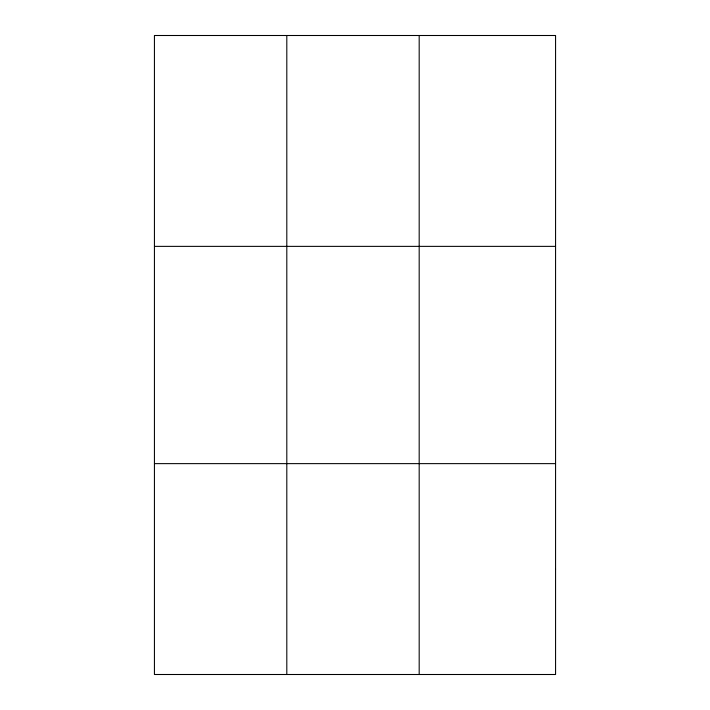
<?xml version="1.0" encoding="UTF-8"?>
<svg xmlns="http://www.w3.org/2000/svg" width="710" height="710" viewBox="0 0 710 710"><rect width="100%" height="100%" fill="white"/><g stroke="black" fill="none" stroke-linecap="round" stroke-linejoin="round"><path stroke-width="1.06" d="M286.805 674.5L286.805 35.5M419.184 674.5L419.184 35.5M154.434 246.37L555.566 246.37M154.434 463.63L555.566 463.63M555.566 569.065L555.566 674.5L154.434 674.5L154.434 35.5L555.566 35.5L555.566 569.065"/></g></svg>
